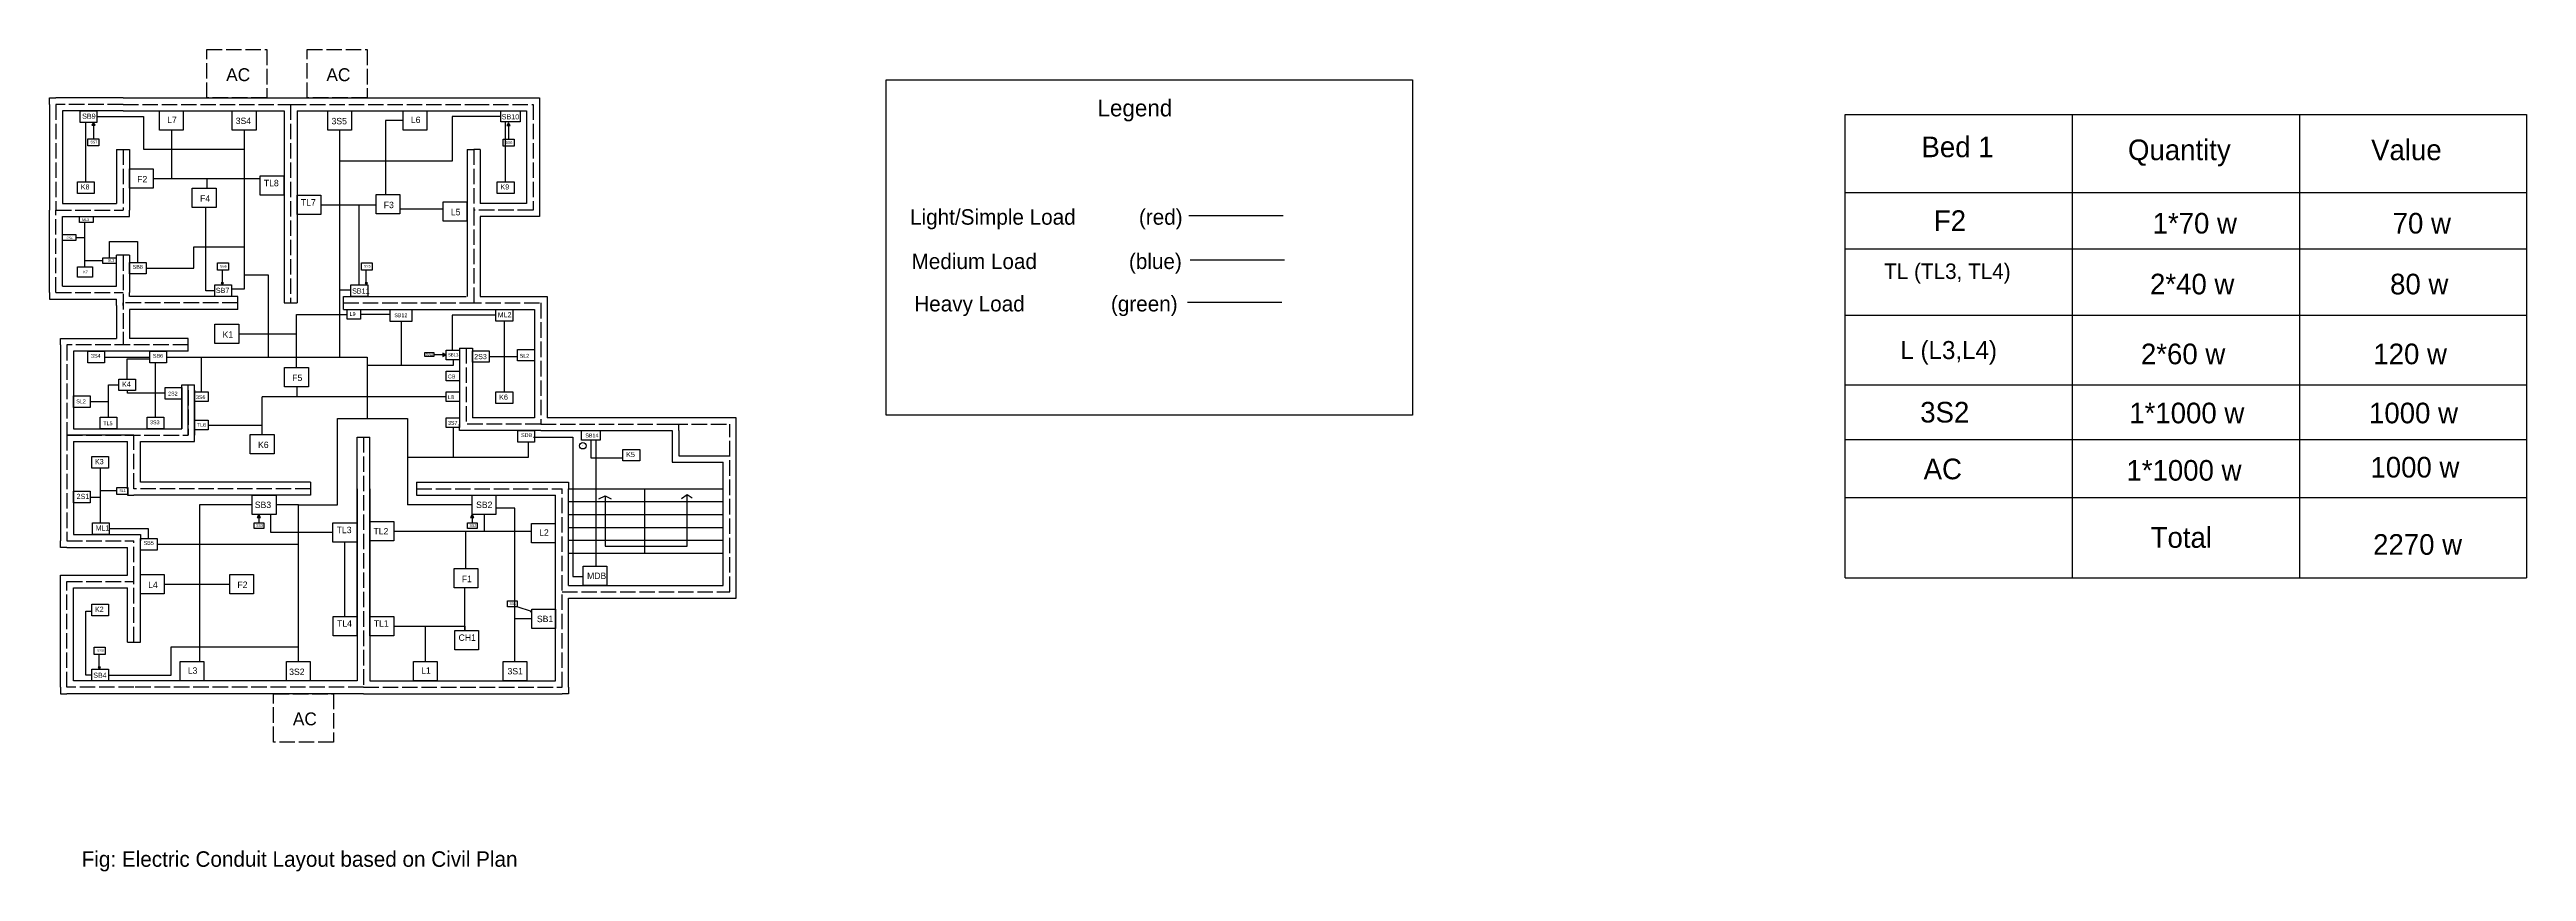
# Model space of a CAD drawing. Header units: inches. Extents: x 2005 to 6456, y -886 to -220.
# Drawn here: x 4535 to 6456, y -886 to -249 of the extents above; entities that cross this region are included whole.
import ezdxf

# ---------------------------------------------------------------- set-up
doc = ezdxf.new("R2010")
doc.units = ezdxf.units.IN
doc.header["$MEASUREMENT"] = 0
doc.linetypes.add('ACAD_ISO02W100', pattern=[15, 12, -3])

msp = doc.modelspace()

# ---------------------------------------------------------------- linework, layer by layer
for p, q in [((4534.51, -291.49), (4534.51, -286.49)), ((4534.51, -286.49), (4539.51, -286.49)), ((4591.51, -286.49), (4539.51, -286.49)), ((4591.51, -286.49), (4721.51, -286.49)), ((4721.51, -286.49), (4773.51, -286.49)), ((4721.51, -286.49), (4773.51, -286.49)), ((4721.51, -286.49), (4773.51, -286.49)), ((4721.51, -286.49), (4863.51, -286.49)), ((4863.51, -286.49), (4909.51, -286.49)), ((4909.51, -286.49), (4914.51, -286.49)), ((4914.51, -286.49), (4914.51, -291.49)), ((4534.51, -291.49), (4534.51, -373.49)), ((4534.51, -291.49), (4534.51, -291.49)), ((4591.51, -296.49), (4544.51, -296.49)), ((4544.51, -296.49), (4544.51, -368.49)), ((4568.56, -305.49), (4568.56, -318.24)), ((4591.51, -296.49), (4716.51, -296.49)), ((4596.51, -296.49), (4716.51, -296.49)), ((4716.51, -296.49), (4716.51, -445.49)), ((4726.51, -296.49), (4768.51, -296.49)), ((4726.51, -296.49), (4726.51, -445.49)), ((4726.51, -296.49), (4863.51, -296.49)), ((4778.51, -296.49), (4904.51, -296.49)), ((4890.54, -305.74), (4890.54, -318.49)), ((4904.51, -296.49), (4904.51, -368.49)), ((4914.51, -291.49), (4914.51, -373.49)), ((4914.51, -291.49), (4914.51, -291.49)), ((5927.15, -299.3), (6279.43, -299.3)), ((5927.15, -658.63), (5927.15, -299.3)), ((6103.29, -299.3), (6103.29, -658.63)), ((6279.36, -299.3), (6279.36, -658.63)), ((6279.43, -299.3), (6279.43, -658.63)), ((6279.43, -299.3), (6455.5, -299.3)), ((6455.5, -299.3), (6455.5, -658.63)), ((4586.51, -326.49), (4586.51, -368.49)), ((4586.51, -326.49), (4596.51, -326.49)), ((4596.51, -326.49), (4596.51, -373.49)), ((4596.51, -326.49), (4596.51, -373.49)), ((4858.51, -326.49), (4858.51, -373.49)), ((4858.51, -326.49), (4863.51, -326.49)), ((4868.51, -326.49), (4863.51, -326.49)), ((4868.51, -326.49), (4868.51, -368.49)), ((5927.15, -359.94), (6279.43, -359.94)), ((6279.43, -359.94), (6455.5, -359.94)), ((4534.51, -437.49), (4534.51, -373.49)), ((4534.51, -437.49), (4534.51, -373.49)), ((4544.51, -368.49), (4586.51, -368.49)), ((4544.51, -378.49), (4591.51, -378.49)), ((4544.51, -432.49), (4544.51, -378.49)), ((4591.51, -378.49), (4596.51, -378.49)), ((4596.51, -378.49), (4596.51, -373.49)), ((4858.51, -373.49), (4858.51, -440.49)), ((4904.51, -368.49), (4868.51, -368.49)), ((4909.51, -378.49), (4868.51, -378.49)), ((4909.51, -378.49), (4868.51, -378.49)), ((4868.51, -378.49), (4868.51, -440.49)), ((4914.51, -378.49), (4909.51, -378.49)), ((4914.51, -373.49), (4914.51, -378.49)), ((4586.51, -432.49), (4586.51, -408.49)), ((4596.51, -408.49), (4586.51, -408.49)), ((4596.51, -408.49), (4596.51, -437.49)), ((4668.61, -431.49), (4668.61, -419.99)), ((4780.2, -431.49), (4780.2, -419.99)), ((5927.15, -403.41), (6279.43, -403.41)), ((6279.43, -403.41), (6455.5, -403.41)), ((4534.51, -437.49), (4534.51, -442.49)), ((4544.51, -432.49), (4586.51, -432.49)), ((4596.51, -440.49), (4596.51, -437.49)), ((4680.51, -440.49), (4596.51, -440.49)), ((4662.74, -435.99), (4662.74, -435.99)), ((4680.51, -450.49), (4680.51, -440.49)), ((4762.51, -440.49), (4857.51, -440.49)), ((4762.51, -450.49), (4762.51, -440.49)), ((4868.51, -440.49), (4915.51, -440.49)), ((4915.51, -440.49), (4920.51, -440.49)), ((4920.51, -440.49), (4920.51, -445.49)), ((4534.51, -442.49), (4539.51, -442.49)), ((4539.51, -442.49), (4586.51, -442.49)), ((4586.51, -447.49), (4586.51, -442.49)), ((4586.51, -447.49), (4586.51, -464.49)), ((4591.51, -447.49), (4591.51, -445.49)), ((4596.51, -450.49), (4596.51, -464.49)), ((4680.51, -450.49), (4596.51, -450.49)), ((4716.51, -445.49), (4726.51, -445.49)), ((4762.51, -450.49), (4857.51, -450.49)), ((4857.51, -450.49), (4910.51, -450.49)), ((4910.51, -450.49), (4910.51, -534.49)), ((4920.51, -445.49), (4920.51, -534.49)), ((5927.15, -454.89), (6279.43, -454.89)), ((6279.43, -454.89), (6455.5, -454.89)), ((4543.01, -477.99), (4543.01, -472.99)), ((4543.01, -472.99), (4553.01, -472.99)), ((4543.01, -477.99), (4543.01, -547.99)), ((4553.01, -472.99), (4586.51, -472.99)), ((4586.51, -464.49), (4586.51, -472.99)), ((4596.51, -464.49), (4596.51, -472.99)), ((4642.01, -472.99), (4596.51, -472.99)), ((4642.01, -482.99), (4642.01, -472.99)), ((4642.01, -482.99), (4553.01, -482.99)), ((4553.01, -482.99), (4553.01, -542.99)), ((4841.76, -485.69), (4832.51, -485.69)), ((4852.51, -480.49), (4852.51, -539.49)), ((4852.51, -480.49), (4862.51, -480.49)), ((4862.51, -480.49), (4862.51, -534.49)), ((4862.51, -480.49), (4862.51, -534.49)), ((4637.01, -542.99), (4637.01, -508.99)), ((4637.01, -508.99), (4647.01, -508.99)), ((4637.01, -512.99), (4637.01, -542.99)), ((4642.01, -547.99), (4642.01, -508.99)), ((4647.01, -547.99), (4647.01, -508.99)), ((4647.01, -512.99), (4647.01, -547.99)), ((5927.15, -508.92), (6279.43, -508.92)), ((6279.43, -508.92), (6455.5, -508.92)), ((4910.51, -534.49), (4862.51, -534.49)), ((5062.01, -534.49), (4920.51, -534.49)), ((5067.01, -534.49), (5062.01, -534.49)), ((5067.01, -539.49), (5067.01, -534.49)), ((4543.01, -547.99), (4543.01, -629.99)), ((4600.01, -547.99), (4548.01, -547.99)), ((4553.01, -542.99), (4637.01, -542.99)), ((4553.01, -552.99), (4553.01, -624.99)), ((4553.01, -552.99), (4595.01, -552.99)), ((4595.01, -589.49), (4595.01, -552.99)), ((4605.01, -584.49), (4605.01, -552.99)), ((4605.01, -552.99), (4642.01, -552.99)), ((4642.01, -552.99), (4642.01, -552.99)), ((4642.01, -552.99), (4642.01, -552.99)), ((4642.01, -552.99), (4647.01, -552.99)), ((4647.01, -552.99), (4647.01, -547.99)), ((4773.01, -703.49), (4773.01, -549.49)), ((4773.01, -549.49), (4783.01, -549.49)), ((4783.01, -703.49), (4783.01, -549.49)), ((4852.51, -544.49), (4852.51, -539.49)), ((4915.51, -544.49), (4852.51, -544.49)), ((4915.51, -544.49), (5012.51, -544.49)), ((5012.51, -544.49), (5017.51, -544.49)), ((5017.51, -544.49), (5017.51, -568.99)), ((5022.51, -544.49), (5022.51, -539.49)), ((5022.51, -544.49), (5022.51, -563.99)), ((5067.01, -669.49), (5067.01, -539.49)), ((5927.15, -551.24), (6279.43, -551.24)), ((6279.36, -551.24), (6455.5, -551.24)), ((5017.51, -568.99), (5057.01, -568.99)), ((5022.51, -563.99), (5062.01, -563.99)), ((5057.01, -664.49), (5057.01, -568.99)), ((4595.01, -589.49), (4595.01, -594.49)), ((4595.01, -594.49), (4600.01, -594.49)), ((4737.01, -594.49), (4600.01, -594.49)), ((4737.01, -584.49), (4605.01, -584.49)), ((4737.01, -584.49), (4737.01, -594.49)), ((4773.01, -589.49), (4773.01, -738.49)), ((4783.01, -589.49), (4783.01, -738.49)), ((4819.01, -584.49), (4932.01, -584.49)), ((4819.01, -584.49), (4819.01, -594.49)), ((4819.01, -594.49), (4927.01, -594.49)), ((4927.01, -738.49), (4927.01, -594.49)), ((4932.01, -584.49), (4937.01, -584.49)), ((4937.01, -584.49), (4937.01, -589.49)), ((4937.01, -664.49), (4937.01, -589.49)), ((4937.01, -589.49), (5057.01, -589.49)), ((4960.51, -597.49), (4965.51, -594.99)), ((4965.51, -594.99), (4965.51, -633.99)), ((4965.51, -594.99), (4970.01, -597.49)), ((4996.01, -589.49), (4996.01, -639.49)), ((5024.51, -596.99), (5029.01, -593.99)), ((5029.01, -633.99), (5029.01, -593.99)), ((5029.01, -593.99), (5033.01, -596.49)), ((4696.74, -609.49), (4696.74, -615.99)), ((4862.24, -609.49), (4862.24, -615.99)), ((4937.01, -599.49), (5057.01, -599.49)), ((4937.01, -609.49), (5057.01, -609.49)), ((5927.15, -596.4), (6279.43, -596.4)), ((6279.43, -596.4), (6455.5, -596.4)), ((4543.01, -629.99), (4543.01, -629.99)), ((4543.01, -634.99), (4543.01, -629.99)), ((4553.01, -624.99), (4600.01, -624.99)), ((4600.01, -624.99), (4605.01, -624.99)), ((4605.01, -624.99), (4605.01, -629.99)), ((4605.01, -661.49), (4605.01, -629.99)), ((4937.01, -619.49), (5057.01, -619.49)), ((4937.01, -629.49), (5057.01, -629.49)), ((4548.01, -634.99), (4543.01, -634.99)), ((4548.01, -634.99), (4595.01, -634.99)), ((4595.01, -656.49), (4595.01, -634.99)), ((4937.01, -639.49), (5057.01, -639.49)), ((4965.51, -633.99), (5029.01, -633.99)), ((4543.01, -661.49), (4543.01, -656.49)), ((4543.01, -656.49), (4548.01, -656.49)), ((4543.01, -743.49), (4543.01, -661.49)), ((4548.01, -656.49), (4595.01, -656.49)), ((4553.01, -738.49), (4553.01, -666.49)), ((4553.01, -666.49), (4595.01, -666.49)), ((4595.01, -708.49), (4595.01, -666.49)), ((4605.01, -708.49), (4605.01, -661.49)), ((4937.01, -664.49), (5057.01, -664.49)), ((5067.01, -674.49), (5067.01, -669.49)), ((5927.15, -658.63), (6279.43, -658.63)), ((6279.43, -658.63), (6455.5, -658.63)), ((4908.34, -684.77), (4897.24, -681.07)), ((4937.01, -674.49), (5062.01, -674.49)), ((4937.01, -743.49), (4937.01, -674.49)), ((5062.01, -674.49), (5067.01, -674.49)), ((4595.01, -708.49), (4605.01, -708.49)), ((4856.61, -695.99), (4856.61, -699.49)), ((4573.11, -729.49), (4573.11, -717.99)), ((4543.01, -743.49), (4543.01, -748.49)), ((4543.01, -748.49), (4548.01, -748.49)), ((4600.01, -748.49), (4548.01, -748.49)), ((4600.01, -738.49), (4553.01, -738.49)), ((4773.01, -738.49), (4600.01, -738.49)), ((4778.01, -748.49), (4600.01, -748.49)), ((4778.01, -748.49), (4932.01, -748.49)), ((4783.01, -738.49), (4927.01, -738.49)), ((4937.01, -748.49), (4932.01, -748.49)), ((4937.01, -743.49), (4937.01, -748.49))]:
    msp.add_line(p, q)
at = {"linetype": 'ACAD_ISO02W100'}
for p, q in [((4591.51, -291.49), (4539.51, -291.49)), ((4539.51, -291.49), (4539.51, -373.49)), ((4591.51, -291.49), (4721.51, -291.49)), ((4721.51, -291.49), (4721.51, -445.49)), ((4721.51, -291.49), (4863.51, -291.49)), ((4863.51, -291.49), (4909.51, -291.49)), ((4909.51, -291.49), (4909.51, -373.49)), ((4591.51, -326.49), (4591.51, -373.49)), ((4863.51, -326.49), (4863.51, -373.49)), ((4539.51, -373.49), (4591.51, -373.49)), ((4539.51, -437.49), (4539.51, -373.49)), ((4909.51, -373.49), (4863.51, -373.49)), ((4863.51, -373.49), (4863.51, -445.49)), ((4591.51, -408.49), (4591.51, -467.99)), ((4539.51, -437.49), (4591.51, -437.49)), ((4680.51, -445.49), (4591.51, -445.49)), ((4762.51, -445.49), (4857.51, -445.49)), ((4857.51, -445.49), (4915.51, -445.49)), ((4915.51, -445.49), (4915.51, -539.49)), ((4642.01, -477.99), (4548.01, -477.99)), ((4548.01, -477.99), (4548.01, -547.99)), ((4591.51, -467.99), (4591.51, -477.99)), ((4857.51, -480.49), (4857.51, -539.49)), ((4642.01, -512.99), (4642.01, -547.99)), ((4548.01, -547.99), (4548.01, -629.99)), ((4548.01, -547.99), (4642.01, -547.99)), ((4600.01, -589.49), (4600.01, -547.99)), ((4778.01, -549.49), (4778.01, -743.49)), ((4915.51, -539.49), (4857.51, -539.49)), ((4915.51, -539.49), (5017.51, -539.49)), ((5017.51, -539.49), (5062.01, -539.49)), ((5062.01, -669.49), (5062.01, -539.49)), ((4737.01, -589.49), (4600.01, -589.49)), ((4819.01, -589.49), (4932.01, -589.49)), ((4932.01, -743.49), (4932.01, -589.49)), ((4548.01, -629.99), (4600.01, -629.99)), ((4600.01, -661.49), (4600.01, -629.99)), ((4548.01, -743.49), (4548.01, -661.49)), ((4548.01, -661.49), (4600.01, -661.49)), ((4600.01, -708.49), (4600.01, -661.49)), ((4932.01, -669.49), (5062.01, -669.49)), ((4600.01, -743.49), (4548.01, -743.49)), ((4778.01, -743.49), (4600.01, -743.49)), ((4778.01, -743.49), (4932.01, -743.49))]:
    msp.add_line(p, q, dxfattribs=at)
at = {"color": 1}
for p, q in [((4562.74, -351.49), (4562.74, -305.49)), ((4808.74, -303.99), (4795.06, -303.99)), ((4795.06, -303.99), (4795.06, -361.49)), ((4888.24, -351.49), (4888.24, -305.49)), ((4628.99, -311.49), (4628.99, -348.99)), ((4615.01, -348.99), (4697.74, -348.99)), ((4656.38, -348.99), (4656.38, -356.49)), ((4561.99, -417.49), (4561.99, -382.99)), ((4655.65, -435.99), (4655.65, -371.49)), ((4745.01, -369.49), (4787.74, -369.49)), ((4774.74, -431.49), (4774.74, -369.49)), ((4806.24, -372.44), (4839.74, -372.44)), ((5418, -377.72), (5491.21, -377.72)), ((4555.01, -394.74), (4561.99, -394.74)), ((4580.99, -410.49), (4580.99, -397.93)), ((4580.99, -397.93), (4602.78, -397.93)), ((4602.78, -397.93), (4602.78, -413.99)), ((4575.74, -412.74), (4561.99, -412.74)), ((4662.74, -435.99), (4655.65, -435.99)), ((4725.99, -495.49), (4725.99, -454.56)), ((4725.99, -454.56), (4765.24, -454.56)), ((4775.74, -454.24), (4798.74, -454.24)), ((4880.74, -454.99), (4846.77, -454.99)), ((4846.77, -454.99), (4846.77, -481.99)), ((4887.24, -514.49), (4887.24, -459.49)), ((4681.24, -469.52), (4725.99, -469.52)), ((4594.74, -504.49), (4594.74, -488.81)), ((4594.74, -488.81), (4612.24, -488.81)), ((4875.51, -486.99), (4897.74, -486.99)), ((4580.24, -509.02), (4588.24, -508.99)), ((4580.24, -533.99), (4580.24, -509.02)), ((4595.09, -515.49), (4595.09, -513.49)), ((4624.24, -515.49), (4595.09, -515.49)), ((4842.24, -518.24), (4699.49, -518.24)), ((4699.49, -547.49), (4699.49, -518.24)), ((4726.51, -518.24), (4726.51, -510.49)), ((4566.01, -521.99), (4580.24, -521.99)), ((4657.51, -540.24), (4699.49, -540.24)), ((4954.37, -551.99), (4954.37, -565.48)), ((4573.74, -573.49), (4573.74, -615.99)), ((4954.37, -565.48), (4979.24, -565.48)), ((4586.74, -591.24), (4573.74, -591.24)), ((4566.01, -595.99), (4573.74, -595.99)), ((4691.74, -601.99), (4650.78, -601.99)), ((4650.78, -601.99), (4650.78, -723.49)), ((4706.04, -623.49), (4706.04, -609.49)), ((4871.49, -609.49), (4871.49, -622.49)), ((4580.74, -620.49), (4610.88, -620.49)), ((4610.88, -620.49), (4610.88, -628.1)), ((4754.24, -623.49), (4706.04, -623.49)), ((4763.49, -688.49), (4763.49, -630.99)), ((4801.51, -622.49), (4908.24, -622.49)), ((4857.49, -651.49), (4857.49, -622.49)), ((4623.51, -663.49), (4674.24, -663.49)), ((4856.61, -699.49), (4856.61, -666.49)), ((4562.66, -733.99), (4562.66, -684.54)), ((4562.66, -684.54), (4567.24, -684.54)), ((4801.51, -695.99), (4856.61, -695.99)), ((4825.99, -723.49), (4825.99, -695.99)), ((4567.24, -733.99), (4562.66, -733.99))]:
    msp.add_line(p, q, dxfattribs=at)
at = {"color": 5}
for p, q in [((4571.24, -300.99), (4607.49, -300.99)), ((4607.49, -300.99), (4607.49, -326.23)), ((4884.46, -300.99), (4846.76, -300.99)), ((4846.76, -300.99), (4846.76, -335.48)), ((4607.49, -326.23), (4685.49, -326.23)), ((4685.49, -311.49), (4685.49, -434.74)), ((4759.49, -311.49), (4759.49, -435.22)), ((4846.76, -335.48), (4759.49, -335.48)), ((4646.45, -418.49), (4646.45, -402.08)), ((4646.45, -402.08), (4685.49, -402.08)), ((4609.51, -418.49), (4646.45, -418.49)), ((5419.19, -412.08), (5492.4, -412.08)), ((4685.49, -434.74), (4675.74, -434.74)), ((4685.49, -423.68), (4703.97, -423.68)), ((4703.97, -423.68), (4703.97, -487.49)), ((4759.49, -435.22), (4768.24, -435.22)), ((4759.49, -435.22), (4759.49, -487.49)), ((4807.13, -459.99), (4807.13, -493.9)), ((4577.24, -487.49), (4612.24, -487.49)), ((4616.74, -533.99), (4616.74, -491.99)), ((4625.24, -487.49), (4780.96, -487.49)), ((4652.26, -514.49), (4652.26, -487.49)), ((4780.96, -487.49), (4780.96, -535.1)), ((4847.49, -493.9), (4780.96, -493.9)), ((4847.26, -489.49), (4847.26, -489.49)), ((4847.49, -489.49), (4847.49, -493.9)), ((4757.96, -602), (4757.96, -535.1)), ((4757.96, -535.1), (4812.05, -535.1)), ((4812.05, -535.1), (4812.05, -601.99)), ((4847.49, -541.99), (4847.49, -564.99)), ((4906.03, -564.99), (4906.03, -553.49)), ((4958.08, -551.99), (4958.08, -649.52)), ((4812.05, -564.99), (4906.03, -564.99)), ((4727.49, -602), (4710.24, -601.99)), ((4727.49, -723.49), (4727.49, -602)), ((4727.49, -602), (4757.96, -602)), ((4862.24, -601.99), (4812.05, -601.99)), ((4895.49, -604.68), (4880.74, -604.68)), ((4895.49, -723.49), (4895.49, -604.68)), ((4618.01, -632.6), (4727.49, -632.6)), ((4908.24, -690.49), (4895.49, -690.49)), ((4628.81, -733.99), (4628.81, -712.1)), ((4628.81, -712.1), (4727.49, -712.1)), ((4580.24, -733.99), (4628.81, -733.99))]:
    msp.add_line(p, q, dxfattribs=at)
at = {"color": 3}
for p, q in [((5416.98, -444.98), (5490.19, -444.98)), ((4909.74, -549.49), (4940.3, -549.49)), ((4940.3, -549.49), (4940.3, -657.55)), ((4940.3, -657.55), (4948.33, -657.55))]:
    msp.add_line(p, q, dxfattribs=at)
at = {"linetype": 'ACAD_ISO02W100'}
for points in [[(4656.51, -248.99), (4703.01, -248.99), (4703.01, -286.49), (4656.51, -286.49)], [(4734.24, -248.99), (4780.74, -248.99), (4780.74, -286.49), (4734.24, -286.49)], [(4708.24, -748.49), (4754.74, -748.49), (4754.74, -785.99), (4708.24, -785.99)]]:
    msp.add_lwpolyline(points, close=True, dxfattribs=at)
for points in [[(5183.45, -272.43), (5591.64, -272.43), (5591.64, -532.49), (5183.45, -532.49)], [(4558.24, -296.49), (4571.24, -296.49), (4571.24, -305.49), (4558.24, -305.49)], [(4568.56, -305.49), (4567.26, -307.74), (4569.86, -307.74)], [(4619.74, -296.49), (4638.24, -296.49), (4638.24, -311.49), (4619.74, -311.49)], [(4676.24, -296.49), (4694.74, -296.49), (4694.74, -311.49), (4676.24, -311.49)], [(4750.24, -296.49), (4768.74, -296.49), (4768.74, -311.49), (4750.24, -311.49)], [(4808.74, -296.49), (4827.24, -296.49), (4827.24, -311.49), (4808.74, -311.49)], [(4884.46, -296.49), (4899.47, -296.49), (4899.47, -305.09), (4884.46, -305.09)], [(4890.54, -305.74), (4889.24, -307.99), (4891.84, -307.99)], [(4564.26, -318.24), (4572.76, -318.24), (4572.76, -323.74), (4564.26, -323.74)], [(4886.24, -318.49), (4894.74, -318.49), (4894.74, -323.99), (4886.24, -323.99)], [(4596.51, -341.49), (4615.01, -341.49), (4615.01, -356.49), (4596.51, -356.49)], [(4556.24, -351.49), (4569.24, -351.49), (4569.24, -360.49), (4556.24, -360.49)], [(4645.24, -356.49), (4663.74, -356.49), (4663.74, -371.49), (4645.24, -371.49)], [(4697.74, -346.99), (4716.24, -346.99), (4716.24, -361.99), (4697.74, -361.99)], [(4726.51, -361.99), (4745.01, -361.99), (4745.01, -376.99), (4726.51, -376.99)], [(4787.74, -361.49), (4806.24, -361.49), (4806.24, -376.49), (4787.74, -376.49)], [(4881.74, -351.49), (4894.74, -351.49), (4894.74, -360.49), (4881.74, -360.49)], [(4556.24, -378.49), (4556.24, -378.49), (4556.24, -378.49), (4556.24, -378.49)], [(4557.74, -378.49), (4568.24, -378.49), (4568.24, -382.99), (4557.74, -382.99)], [(4839.74, -366.99), (4858.24, -366.99), (4858.24, -381.99), (4839.74, -381.99)], [(4544.51, -392.49), (4555.01, -392.49), (4555.01, -396.99), (4544.51, -396.99)], [(4556.24, -417.49), (4567.74, -417.49), (4567.74, -425.49), (4556.24, -425.49)], [(4575.74, -410.49), (4586.24, -410.49), (4586.24, -414.99), (4575.74, -414.99)], [(4596.51, -413.99), (4609.51, -413.99), (4609.51, -422.99), (4596.51, -422.99)], [(4664.74, -414.49), (4673.24, -414.49), (4673.24, -419.99), (4664.74, -419.99)], [(4776.33, -414.49), (4784.83, -414.49), (4784.83, -419.99), (4776.33, -419.99)], [(4662.74, -431.49), (4675.74, -431.49), (4675.74, -440.49), (4662.74, -440.49)], [(4668.61, -431.49), (4669.48, -429.99), (4667.74, -429.99)], [(4768.24, -431.49), (4781.24, -431.49), (4781.24, -440.49), (4768.24, -440.49)], [(4780.2, -431.49), (4781.06, -429.99), (4779.33, -429.99)], [(4765.24, -450.49), (4775.74, -450.49), (4775.74, -457.99), (4765.24, -457.99)], [(4798.74, -450.49), (4815.51, -450.49), (4815.51, -459.99), (4798.74, -459.99)], [(4880.74, -450.49), (4893.74, -450.49), (4893.74, -459.49), (4880.74, -459.49)], [(4662.74, -462.02), (4681.24, -462.02), (4681.24, -477.02), (4662.74, -477.02)], [(4564.24, -482.99), (4577.24, -482.99), (4577.24, -491.99), (4564.24, -491.99)], [(4612.24, -482.99), (4625.24, -482.99), (4625.24, -491.99), (4612.24, -491.99)], [(4716.74, -495.49), (4735.24, -495.49), (4735.24, -510.49), (4716.74, -510.49)], [(4825.51, -483.99), (4832.51, -483.99), (4832.51, -486.99), (4825.51, -486.99)], [(4841.76, -485.69), (4839.51, -484.4), (4839.51, -486.99)], [(4842.01, -481.99), (4852.51, -481.99), (4852.51, -489.49), (4842.01, -489.49)], [(4842.01, -498.49), (4852.51, -498.49), (4852.51, -505.99), (4842.01, -505.99)], [(4862.51, -482.49), (4875.51, -482.49), (4875.51, -491.49), (4862.51, -491.49)], [(4897.51, -481.49), (4910.51, -481.49), (4910.51, -490.49), (4897.51, -490.49)], [(4553.01, -517.49), (4566.01, -517.49), (4566.01, -526.49), (4553.01, -526.49)], [(4588.24, -504.49), (4601.24, -504.49), (4601.24, -513.49), (4588.24, -513.49)], [(4624.24, -510.99), (4637.24, -510.99), (4637.24, -519.99), (4624.24, -519.99)], [(4647.01, -514.49), (4657.51, -514.49), (4657.51, -521.99), (4647.01, -521.99)], [(4842.01, -514.49), (4852.51, -514.49), (4852.51, -521.99), (4842.01, -521.99)], [(4880.74, -514.49), (4893.74, -514.49), (4893.74, -523.49), (4880.74, -523.49)], [(4573.74, -533.99), (4586.74, -533.99), (4586.74, -542.99), (4573.74, -542.99)], [(4610.24, -533.99), (4623.24, -533.99), (4623.24, -542.99), (4610.24, -542.99)], [(4647.01, -536.49), (4657.51, -536.49), (4657.51, -543.99), (4647.01, -543.99)], [(4842.01, -534.49), (4852.51, -534.49), (4852.51, -541.99), (4842.01, -541.99)], [(4690.24, -547.49), (4708.74, -547.49), (4708.74, -562.49), (4690.24, -562.49)], [(4897.74, -544.49), (4910.74, -544.49), (4910.74, -553.49), (4897.74, -553.49)], [(4961.62, -544.49), (4961.62, -551.99), (4947.12, -551.99), (4947.12, -544.49)], [(4567.24, -564.49), (4580.24, -564.49), (4580.24, -573.49), (4567.24, -573.49)], [(4979.24, -558.99), (4992.24, -558.99), (4992.24, -567.99), (4979.24, -567.99)], [(4553.01, -591.49), (4566.01, -591.49), (4566.01, -600.49), (4553.01, -600.49)], [(4586.74, -588.49), (4595.24, -588.49), (4595.24, -593.99), (4586.74, -593.99)], [(4691.74, -594.49), (4710.24, -594.49), (4710.24, -609.49), (4691.74, -609.49)], [(4862.24, -594.49), (4880.74, -594.49), (4880.74, -609.49), (4862.24, -609.49)], [(4696.74, -609.49), (4695.44, -611.74), (4698.04, -611.74)], [(4862.24, -609.49), (4860.94, -611.74), (4863.54, -611.74)], [(4567.74, -615.99), (4580.74, -615.99), (4580.74, -624.99), (4567.74, -624.99)], [(4605.01, -628.1), (4618.01, -628.1), (4618.01, -637.1), (4605.01, -637.1)], [(4693.24, -615.99), (4700.74, -615.99), (4700.74, -620.49), (4693.24, -620.49)], [(4754.24, -615.99), (4772.74, -615.99), (4772.74, -630.99), (4754.24, -630.99)], [(4783.01, -614.99), (4801.51, -614.99), (4801.51, -629.99), (4783.01, -629.99)], [(4858.74, -615.99), (4866.24, -615.99), (4866.24, -620.49), (4858.74, -620.49)], [(4908.24, -616.49), (4926.74, -616.49), (4926.74, -631.49), (4908.24, -631.49)], [(4848.24, -651.49), (4866.74, -651.49), (4866.74, -666.49), (4848.24, -666.49)], [(4948.33, -649.52), (4966.83, -649.52), (4966.83, -664.52), (4948.33, -664.52)], [(4605.01, -655.99), (4623.51, -655.99), (4623.51, -670.99), (4605.01, -670.99)], [(4674.24, -655.99), (4692.74, -655.99), (4692.74, -670.99), (4674.24, -670.99)], [(4567.24, -678.99), (4580.24, -678.99), (4580.24, -687.99), (4567.24, -687.99)], [(4754.51, -688.49), (4773.01, -688.49), (4773.01, -703.49), (4754.51, -703.49)], [(4783.01, -688.49), (4801.51, -688.49), (4801.51, -703.49), (4783.01, -703.49)], [(4889.74, -676.49), (4897.24, -676.49), (4897.24, -680.99), (4889.74, -680.99)], [(4908.61, -684.77), (4907.89, -683.95), (4907.54, -684.99)], [(4908.51, -682.99), (4927.01, -682.99), (4927.01, -697.99), (4908.51, -697.99)], [(4848.74, -699.49), (4867.24, -699.49), (4867.24, -714.49), (4848.74, -714.49)], [(4567.24, -729.49), (4580.24, -729.49), (4580.24, -738.49), (4567.24, -738.49)], [(4569.24, -712.49), (4577.74, -712.49), (4577.74, -717.99), (4569.24, -717.99)], [(4573.11, -729.49), (4573.98, -727.99), (4572.24, -727.99)], [(4635.74, -723.49), (4654.24, -723.49), (4654.24, -738.49), (4635.74, -738.49)], [(4718.24, -723.49), (4736.74, -723.49), (4736.74, -738.49), (4718.24, -738.49)], [(4816.74, -723.49), (4835.24, -723.49), (4835.24, -738.49), (4816.74, -738.49)], [(4886.24, -723.49), (4904.74, -723.49), (4904.74, -738.49), (4886.24, -738.49)]]:
    msp.add_lwpolyline(points, close=True)
msp.add_circle((4948.12, -556.22), 2.5)

# ---------------------------------------------------------------- texts
for s, insert, char_height, width, attachment_point in [('AC', (4671.51, -263.49), 10, 29, 1), ('AC', (4749.24, -263.49), 10, 29, 1), ('Legend', (5347.26, -287.82), 13, 330.2715, 1), ('SB9', (4559.79, -298.67), 4, 7, 1), ('L7', (4625.74, -300.99), 5, 12.5, 1), ('3S4', (4678.91, -301.77), 5, 12.5, 1), ('3S5', (4753.24, -301.99), 5, 12.5, 1), ('L6', (4814.74, -300.99), 5, 12.5, 1), ('SB10', (4885.22, -299.11), 4, 7, 1), ('SS7', (4566.26, -319.74), 2, 5, 1), ('SS8', (4888.24, -319.99), 2, 5, 1), ('Bed 1', (6014.25, -316.47), 16, 116.7874, 2), ('Quantity', (6186.31, -318.77), 16, 116.7874, 2), ('Value', (6362.38, -318.77), 16, 116.7874, 2), ('K8', (4558.74, -353.49), 4, 7, 1), ('F2', (4602.51, -346.99), 5, 12.5, 1), ('F4', (4651.24, -361.99), 5, 12.5, 1), ('TL8', (4700.74, -349.99), 5, 12.5, 1), ('K9', (4884.24, -353.49), 4, 7, 1), ('ML3', (4559.74, -379.99), 2, 4.5, 1), ('TL7', (4729.51, -364.99), 5, 12.5, 1), ('F3', (4793.74, -366.99), 5, 12.5, 1), ('L5', (4845.74, -372.49), 5, 12.5, 1), ('Light/Simple Load           (red)', (5201.89, -372.81), 12, 377.718, 1), ('F2', (6008.4, -373.65), 16, 116.7874, 2), ('1*70 w', (6198.26, -375.66), 16, 116.7874, 2), ('70 w', (6374.34, -375.66), 16, 116.7874, 2), ('2S4', (4547.74, -393.99), 2, 4.5, 1), ('K7', (4560.74, -420.49), 2, 4.5, 1), ('SL3', (4579.74, -411.49), 2, 4.5, 1), ('SB8', (4599.01, -415.99), 3, 7, 1), ('SS6', (4666.74, -415.99), 2, 5, 1), ('SS5', (4778.33, -415.99), 2, 5, 1), ('Medium Load                (blue)', (5203.08, -407.17), 12, 377.718, 1), ('TL (TL3, TL4)', (6006.39, -414.89), 12, 116.7874, 2), ('2*40 w', (6196.25, -422.83), 16, 116.7874, 2), ('80 w', (6372.33, -422.83), 16, 116.7874, 2), ('SB7', (4663.49, -433.74), 4, 7, 1), ('SB11', (4769.21, -434.21), 4, 7, 1), ('Heavy Load               (green)', (5205.17, -440.07), 12, 377.718, 1), ('L9', (4767.24, -452.49), 3, 7, 1), ('SB12', (4801.91, -453.53), 3, 7, 1), ('ML2', (4882.07, -452.64), 4, 7, 1), ('K1', (4668.74, -467.52), 5, 12.5, 1), ('L (L3,L4)', (6007.4, -475.02), 14, 116.7874, 2), ('2*60 w', (6189.22, -477.02), 16, 116.7874, 2), ('120 w', (6365.29, -477.02), 16, 116.7874, 2), ('3S4', (4566.74, -484.99), 3, 7, 1), ('SB6', (4614.74, -484.99), 3, 7, 1), ('SS4', (4826.51, -484.49), 2, 7, 1), ('SB13', (4843.51, -484.49), 2.4, 7, 1), ('2S3', (4863.84, -485.08), 4, 7, 1), ('SL2', (4899.14, -484.96), 3, 7, 1), ('K4', (4590.74, -506.49), 4, 7, 1), ('2S2', (4626.48, -514.31), 3, 7, 1), ('3S6', (4648.05, -517.05), 3, 7, 1), ('F5', (4722.74, -500.99), 5, 12.5, 1), ('CB', (4843.51, -500.99), 3, 7, 1), ('L8', (4843.51, -516.99), 3, 7, 1), ('K6', (4883.24, -516.49), 4, 7, 1), ('SL2', (4555.25, -520.29), 3, 7, 1), ('TL5', (4576.24, -537.31), 3, 7, 1), ('3S3', (4612.48, -536.52), 3, 7, 1), ('3S7', (4843.51, -536.99), 3, 7, 1), ('3S2', (6004.38, -522.19), 16, 116.7874, 2), ('1*1000 w', (6192.06, -522.81), 16, 116.7874, 2), ('1000 w', (6367.9, -522.81), 16, 116.7874, 2), ('TL6', (4648.74, -538.49), 3, 7, 1), ('K6', (4696.24, -552.99), 5, 12.5, 1), ('SDB', (4900.24, -546.49), 3, 9.5, 1), ('SB14', (4950.07, -546.71), 3, 7, 1), ('K3', (4569.74, -566.49), 4, 7, 1), ('K5', (4981.74, -560.99), 4, 7, 1), ('AC', (6002.83, -566.19), 16, 116.7874, 2), ('1*1000 w', (6189.89, -567.28), 16, 116.7874, 2), ('1000 w', (6368.99, -564.84), 16, 116.7874, 2), ('2S1', (4555.51, -593.49), 4, 7, 1), ('SL1', (4588.74, -589.99), 2, 5, 1), ('SB3', (4693.72, -599.49), 5, 12.5, 1), ('SB2', (4865.34, -599.49), 5, 12.5, 1), ('ML1', (4570.24, -617.99), 4, 7, 1), ('SB5', (4607.51, -630.1), 3, 7, 1), ('SS3', (4694.74, -616.99), 2, 4, 1), ('TL3', (4757.24, -618.99), 5, 12.5, 1), ('TL2', (4785.74, -619.99), 5, 12.5, 1), ('SS2', (4860.24, -616.99), 2, 4, 1), ('L2', (4914.24, -620.99), 5, 12.5, 1), ('Total', (6187.82, -619.33), 16, 116.7874, 2), ('2270 w', (6371.07, -624.75), 16, 116.7874, 2), ('L4', (4611.01, -661.49), 5, 12.5, 1), ('F2', (4680.24, -661.49), 5, 12.5, 1), ('F1', (4854.24, -656.99), 5, 12.5, 1), ('MDB', (4951.43, -654.52), 5, 12.5, 1), ('K2', (4569.74, -680.99), 4, 7, 1), ('TL4', (4757.51, -691.49), 5, 12.5, 1), ('TL1', (4786.01, -691.49), 5, 12.5, 1), ('SS1', (4891.24, -677.49), 2, 4, 1), ('SB1', (4912.51, -687.99), 5, 12.5, 1), ('CH1', (4851.74, -702.49), 5, 12.5, 1), ('SS9', (4571.24, -713.99), 2, 5, 1), ('L3', (4641.74, -727.99), 5, 12.5, 1), ('3S2', (4720.38, -728.99), 5, 12.5, 1), ('L1', (4822.74, -727.99), 5, 12.5, 1), ('3S1', (4889.74, -728.49), 5, 12.5, 1), ('SB4', (4568.41, -732.16), 4, 7, 1), ('AC', (4723.24, -762.99), 10, 29, 1), ('Fig: Electric Conduit Layout based on Civil Plan', (4559.42, -870.68), 12, 520.5953, 1)]:
    msp.add_mtext(s, dxfattribs=dict(insert=insert, char_height=char_height, width=width, attachment_point=attachment_point))
at = {"insert": (4949.12, -555.72), "char_height": 2, "width": 1.5, "attachment_point": 1, "rotation": 270}
msp.add_mtext('-', dxfattribs=at)

doc.saveas('drawing.dxf')
